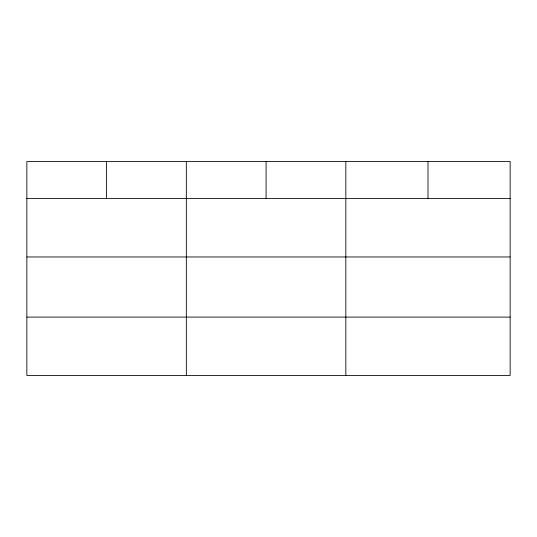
<?xml version="1.0" encoding="UTF-8"?>
<svg xmlns="http://www.w3.org/2000/svg" width="537" height="537" viewBox="0 0 537 537"><rect width="100%" height="100%" fill="white"/><g stroke="black" fill="none" stroke-linecap="round" stroke-linejoin="round"><path stroke-width="0.81" d="M510.15 256.968L510.15 161.53L26.85 161.53L26.85 375.47L510.15 375.47L510.15 256.968L26.85 256.968M26.85 198.603L510.15 198.603M26.85 317.105L510.15 317.105M427.989 161.53L427.989 198.603M345.828 161.53L345.828 375.47M266.084 161.53L266.084 198.603M186.339 161.53L186.339 375.47M106.595 161.53L106.595 198.603"/></g></svg>
